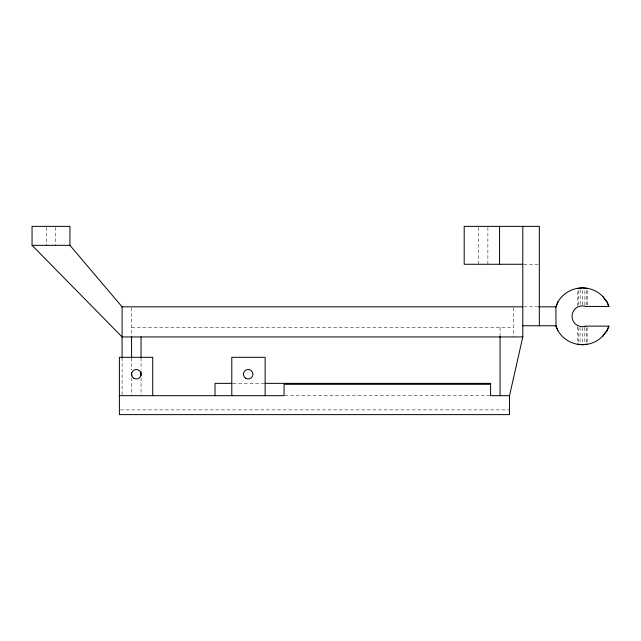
<?xml version="1.0" encoding="UTF-8"?>
<svg xmlns="http://www.w3.org/2000/svg" width="641" height="641" viewBox="0 0 641 641"><rect width="100%" height="100%" fill="white"/><g stroke="black" fill="none" stroke-linecap="round" stroke-linejoin="round"><path stroke-width="0.48" stroke-dasharray="3.21 2.4" d="M577.797 306.061L577.797 290.453M578.43 304.828L578.43 290.349M580.161 304.291L580.161 289.139M582.533 304.924L582.533 288.827M584.896 305.236L584.896 289.139M586.635 304.828L586.635 290.349M587.268 305.084L587.268 290.453M523.769 264.268L538.352 264.268M523.769 306.823L537.422 306.823M131.573 327.471L513.321 327.471M232.995 383.358L263.948 383.358M284.916 395.673L489.588 395.673M120.388 409.887L509.531 409.887M587.164 327.503L587.164 343.111M586.531 327.759L586.531 343.207M584.8 327.351L584.8 342.502M582.429 327.663L582.429 342.815M580.065 327.351L580.065 342.502M578.326 327.759L578.326 343.207M577.693 326.533L577.693 343.111M513.321 307.792L513.321 336.942M500.06 327.471L500.06 336.942M487.873 227.379L487.873 264.268M478.402 227.379L478.402 264.268M141.044 357.846L141.044 369.793M141.044 377.757L141.044 394.68M131.573 307.792L131.573 336.942M131.573 357.846L131.573 369.977M131.573 377.757L131.573 395.673M122.094 357.846L122.094 394.68M55.735 227.379L55.735 245.327M46.256 227.379L46.256 245.327"/><path stroke-width="0.96" d="M555.859 325.764L557.822 330.5L555.955 325.764L555.955 306.823L557.918 302.087M152.726 395.673L152.726 357.325L119.386 357.325L119.386 414.623L509.531 414.623L509.531 395.673L522.792 336.942L522.792 226.377M555.859 306.823L557.822 302.087M608.854 326.141L607.043 330.5L602.524 336.389A28.42 28.42 0 0 1 557.822 330.5M602.628 336.389L607.139 330.508L608.95 326.141L585.658 326.141M585.762 326.141L585.129 326.357A10.416 10.416 0 0 1 572.012 316.293A10.416 10.416 0 0 1 585.129 306.23L585.762 306.454M577.797 288.498L582.533 287.873L587.268 288.498M587.164 344.089L582.429 344.714L577.693 344.089M69.941 245.327L69.941 226.377L32.05 226.377L32.05 245.327L69.941 245.327L122.094 306.823L122.094 357.846M522.792 264.268L464.196 264.268L464.196 226.377L539.329 226.377L539.329 325.764M585.658 306.446L608.95 306.454L607.139 302.087L602.628 296.198M122.094 306.823L522.792 306.823M538.352 306.823L555.955 306.823M522.792 325.764L555.955 325.764M522.792 336.942L122.094 336.942L32.05 245.327M232.002 383.358L215.023 383.358L215.023 395.673M264.949 383.358L490.589 383.358L490.589 395.673L509.531 395.673M490.589 384.312L284.083 384.312L284.083 395.673L119.386 395.673M608.854 306.446L607.043 302.087L602.524 296.198A28.42 28.42 0 0 0 557.822 302.087M500.06 336.365L500.06 395.673M499.547 226.377L499.547 264.268M265.134 395.673L265.134 357.325L231.794 357.325L231.794 395.673M141.044 336.942L141.044 357.846M141.044 371.788L141.044 375.77M131.573 336.365L131.573 357.846M131.573 372.782L131.573 375.906M133.953 378.334A4.735 4.735 0 0 0 141.052 374.232A4.735 4.735 0 0 0 133.953 370.129A4.735 4.735 0 0 0 133.953 378.334M245.832 378.334A4.735 4.735 0 0 0 252.939 374.232A4.735 4.735 0 0 0 245.832 370.129A4.735 4.735 0 0 0 245.832 378.334"/></g></svg>
